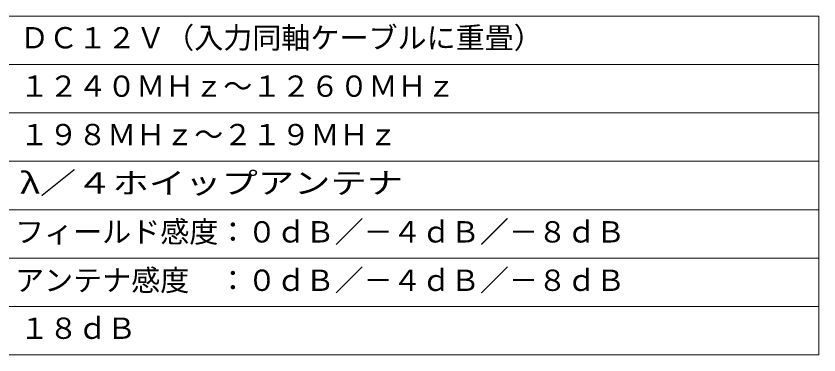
# Model space of a CAD drawing. Units: millimetres, scale not verified. Extents: x -62 to 63, y -57 to 57.
# Drawn here: x -20.4 to 62.5, y -56.5 to -21.5 of the extents above; entities that cross this region are included whole.
import ezdxf
from ezdxf.enums import TextEntityAlignment as Align

# ---------------------------------------------------------------- set-up
doc = ezdxf.new("R2010")
doc.units = ezdxf.units.MM
doc.header["$LTSCALE"] = 0.125
doc.layers.add('0-2_WAKU', color=1, linetype='Continuous', lineweight=18)
doc.layers.add('0-3_MOJI1', color=7, linetype='Continuous')
doc.styles.add('ＭＳ ゴシック', font='')
doc.styles.get('ＭＳ ゴシック').set_extended_font_data('MS Gothic')

msp = doc.modelspace()

# ---------------------------------------------------------------- linework, layer by layer
at = {"layer": '0-2_WAKU', "color": 4}
for p, q in [((62.5135, -21.5051), (-62.4865, -21.5051)), ((62.5135, -56.5051), (62.5135, -21.5051)), ((-62.4865, -56.5051), (62.5135, -56.5051))]:
    msp.add_line(p, q, dxfattribs=at)
at = {"layer": '0-2_WAKU'}
for p, q in [((-62.4865, -26.5051), (62.5135, -26.5051)), ((-62.4865, -31.5051), (62.5135, -31.5051)), ((-62.4865, -36.5051), (62.5135, -36.5051)), ((-62.4865, -41.5051), (62.5135, -41.5051)), ((-62.4865, -46.5051), (62.5135, -46.5051)), ((-62.4865, -51.5051), (62.5135, -51.5051))]:
    msp.add_line(p, q, dxfattribs=at)

# ---------------------------------------------------------------- texts
at = {"layer": '0-3_MOJI1', "style": 'ＭＳ ゴシック'}
for s, p in [('ＤＣ１２Ｖ（入力同軸ケーブルに重畳）', (-19.9865, -25.5051)), ('１２４０ＭＨｚ～１２６０ＭＨｚ', (-19.9865, -30.5051)), ('１９８ＭＨｚ～２１９ＭＨｚ', (-19.9865, -35.5051)), ('フィールド感度：０ｄＢ／－４ｄＢ／－８ｄＢ', (-20.4904, -45.5522)), ('アンテナ感度\u3000：０ｄＢ／－４ｄＢ／－８ｄＢ', (-20.4904, -50.5522)), ('１８ｄＢ', (-19.9865, -55.5051))]:
    msp.add_text(s, height=2.199, dxfattribs=at).set_placement(p, align=Align.BOTTOM_LEFT)
at = {"layer": '0-3_MOJI1', "style": 'ＭＳ ゴシック', "width": 1.25}
msp.add_text('λ／４ホイップアンテナ', height=2.199, dxfattribs=at).set_placement((-19.9865, -40.5051), align=Align.BOTTOM_LEFT)

doc.saveas('drawing.dxf')
